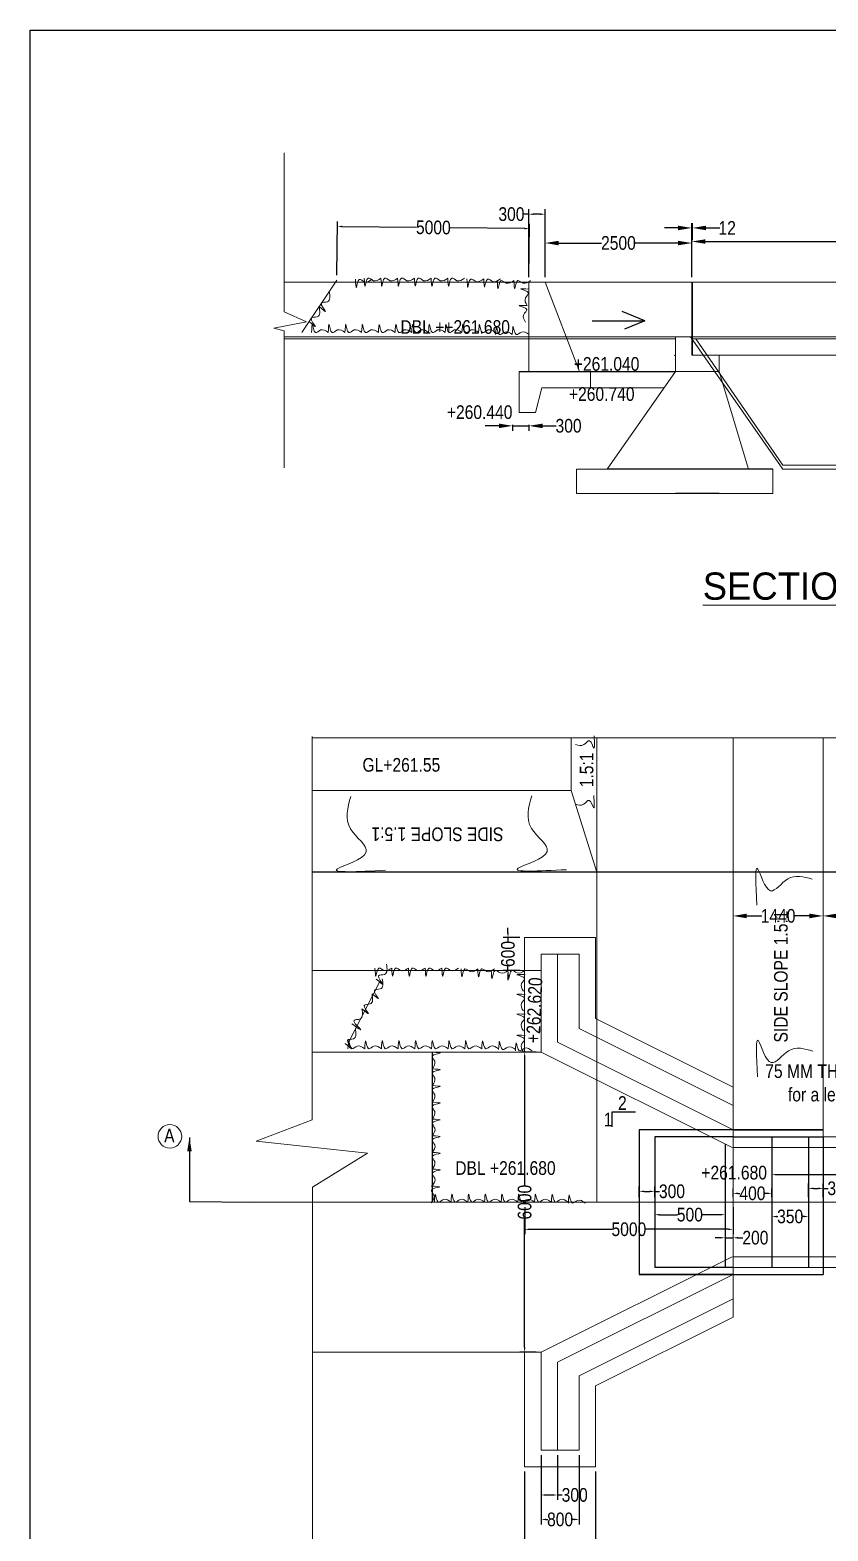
# Model space of a CAD drawing. Header units: millimetres. Extents: x -605187 to -537928, y -324262 to -282911.
# Drawn here: x -604919 to -590295, y -310432 to -282911 of the extents above; entities that cross this region are included whole.
import ezdxf

# ---------------------------------------------------------------- set-up
doc = ezdxf.new("R2010")
doc.units = ezdxf.units.MM
doc.header["$LTSCALE"] = 1000
doc.layers.add('canal', color=3, linetype='Continuous')
doc.layers.add('MAIN', color=2, linetype='Continuous')
doc.styles.add('ARIAL NARROW', font='ARIALN.TTF')
doc.dimstyles.new('ISO-25', dxfattribs={"dimtxt": 2.5, "dimasz": 2.5, "dimexe": 1.25, "dimexo": 0.625, "dimtad": 1, "dimdec": 0, "dimtxsty": 'Standard', "dimblk": 'OBLIQUE', "dimcen": 2.5, "dimdle": 1.25, "dimclrd": 6, "dimadec": 0, "dimazin": 0, "dimtfac": 1, "dimtdec": 0, "dimtmove": 0, "dimatfit": 3, "dimfxl": 1, "dimarcsym": 0})

# ---------------------------------------------------------------- blocks, each defined once
blk = doc.blocks.new('*D166')
at = {"layer": 'Defpoints', "color": 0, "transparency": 16777216}
for p in [(-592791, -286817), (-595479, -287535), (-592791, -287535)]:
    blk.add_point(p, dxfattribs=at)
at = {"layer": 'MAIN', "color": 0, "lineweight": -2, "transparency": 16777216}
for p, q in [((-595479, -287445), (-595479, -286727)), ((-592791, -287445), (-592791, -286727))]:
    blk.add_line(p, q, dxfattribs=at)
at = {"layer": 'MAIN', "color": 7, "lineweight": -2, "transparency": 16777216}
for p, q in [((-595229, -286817), (-594443, -286817)), ((-593041, -286817), (-593827, -286817))]:
    blk.add_line(p, q, dxfattribs=at)
at = {"layer": 'MAIN', "color": 7, "transparency": 16777216}
for points in [[(-595229, -286776), (-595229, -286859), (-595479, -286817)], [(-593041, -286776), (-593041, -286859), (-592791, -286817)]]:
    blk.add_solid(points, dxfattribs=at)
at = {"layer": 'MAIN', "color": 0, "lineweight": 9, "transparency": 16777216, "insert": (-594135, -286817), "char_height": 250, "attachment_point": 5, "style": 'ARIAL NARROW'}
blk.add_mtext('2500', dxfattribs=at)
blk = doc.blocks.new('*D167')
at = {"layer": 'Defpoints', "color": 0, "transparency": 16777216}
for p in [(-592779, -286540), (-592791, -286856), (-592779, -286856)]:
    blk.add_point(p, dxfattribs=at)
at = {"layer": 'MAIN', "color": 0, "lineweight": -2, "transparency": 16777216}
for p, q in [((-592791, -286766), (-592791, -286450)), ((-592779, -286766), (-592779, -286450))]:
    blk.add_line(p, q, dxfattribs=at)
at = {"layer": 'MAIN', "color": 7, "lineweight": -2, "transparency": 16777216}
for p, q in [((-593041, -286540), (-593291, -286540)), ((-592791, -286540), (-592779, -286540)), ((-592529, -286540), (-592279, -286540))]:
    blk.add_line(p, q, dxfattribs=at)
at = {"layer": 'MAIN', "color": 7, "transparency": 16777216}
for points in [[(-593041, -286499), (-593041, -286582), (-592791, -286540)], [(-592529, -286499), (-592529, -286582), (-592779, -286540)]]:
    blk.add_solid(points, dxfattribs=at)
at = {"layer": 'MAIN', "color": 0, "lineweight": 9, "transparency": 16777216, "insert": (-592142, -286540), "char_height": 250, "attachment_point": 5, "style": 'ARIAL NARROW'}
blk.add_mtext('12', dxfattribs=at)
blk = doc.blocks.new('*D170')
at = {"layer": 'Defpoints', "color": 0, "transparency": 16777216}
for p in [(-596075, -290059), (-595775, -290059), (-595775, -290169)]:
    blk.add_point(p, dxfattribs=at)
at = {"layer": 'MAIN', "color": 7, "lineweight": -2, "transparency": 16777216}
for p, q in [((-596325, -290169), (-596575, -290169)), ((-596075, -290169), (-595775, -290169)), ((-595525, -290169), (-595275, -290169))]:
    blk.add_line(p, q, dxfattribs=at)
at = {"layer": 'MAIN', "color": 0, "lineweight": -2, "transparency": 16777216}
for p, q in [((-596075, -290149), (-596075, -290259)), ((-595775, -290149), (-595775, -290259))]:
    blk.add_line(p, q, dxfattribs=at)
at = {"layer": 'MAIN', "color": 7, "transparency": 16777216}
for points in [[(-596325, -290128), (-596325, -290211), (-596075, -290169)], [(-595525, -290128), (-595525, -290211), (-595775, -290169)]]:
    blk.add_solid(points, dxfattribs=at)
at = {"layer": 'MAIN', "color": 0, "lineweight": 9, "transparency": 16777216, "insert": (-595049, -290169), "char_height": 250, "attachment_point": 5, "style": 'ARIAL NARROW'}
blk.add_mtext('300', dxfattribs=at)
blk = doc.blocks.new('*D178')
at = {"layer": 'canal', "color": 0, "lineweight": -2, "transparency": 16777216}
for p, q in [((-595779, -287445), (-595779, -286198)), ((-595479, -287445), (-595479, -286198))]:
    blk.add_line(p, q, dxfattribs=at)
at = {"layer": 'canal', "color": 7, "lineweight": -2, "transparency": 16777216}
for p, q in [((-595779, -286288), (-595869, -286288)), ((-595569, -286288), (-595689, -286288))]:
    blk.add_line(p, q, dxfattribs=at)
at = {"layer": 'canal', "color": 7, "transparency": 16777216}
for points in [[(-595689, -286273), (-595689, -286303), (-595779, -286288)], [(-595569, -286273), (-595569, -286303), (-595479, -286288)]]:
    blk.add_solid(points, dxfattribs=at)
at = {"layer": 'Defpoints', "color": 0, "transparency": 16777216}
for p in [(-595779, -286288), (-595779, -287535), (-595479, -287535)]:
    blk.add_point(p, dxfattribs=at)
at = {"layer": 'canal', "color": 0, "transparency": 16777216, "insert": (-596096, -286288), "char_height": 250, "attachment_point": 5, "style": 'ARIAL NARROW'}
blk.add_mtext('300', dxfattribs=at)
blk = doc.blocks.new('*D192')
at = {"layer": 'canal', "color": 0, "lineweight": -2, "transparency": 16777216}
for p, q in [((-599295, -287407), (-599285, -286423)), ((-595778, -287445), (-595767, -286462))]:
    blk.add_line(p, q, dxfattribs=at)
at = {"layer": 'canal', "color": 7, "lineweight": -2, "transparency": 16777216}
for p, q in [((-599196, -286514), (-597833, -286529)), ((-595858, -286551), (-597221, -286536))]:
    blk.add_line(p, q, dxfattribs=at)
at = {"layer": 'canal', "color": 7, "transparency": 16777216}
for points in [[(-599195, -286499), (-599196, -286529), (-599286, -286513)], [(-595858, -286536), (-595858, -286566), (-595768, -286552)]]:
    blk.add_solid(points, dxfattribs=at)
at = {"layer": 'Defpoints', "color": 0, "transparency": 16777216}
for p in [(-599286, -286513), (-599296, -287497), (-595779, -287535)]:
    blk.add_point(p, dxfattribs=at)
at = {"layer": 'canal', "color": 0, "transparency": 16777216, "insert": (-597527, -286532), "char_height": 250, "attachment_point": 5, "rotation": 359.3739, "style": 'ARIAL NARROW'}
blk.add_mtext('5000', dxfattribs=at)
blk = doc.blocks.new('*D198')
at = {"layer": 'Defpoints', "color": 0, "transparency": 16777216}
for p in [(-592034, -299155), (-590384, -299155), (-590384, -299155)]:
    blk.add_point(p, dxfattribs=at)
at = {"layer": 'MAIN', "color": 0, "lineweight": -2, "transparency": 16777216}
blk.add_line((-592034, -299245), (-592034, -299245), dxfattribs=at)
at = {"layer": 'MAIN', "color": 7, "lineweight": -2, "transparency": 16777216}
for p, q in [((-591784, -299155), (-591506, -299155)), ((-590634, -299155), (-590912, -299155))]:
    blk.add_line(p, q, dxfattribs=at)
at = {"layer": 'MAIN', "color": 7, "transparency": 16777216}
for points in [[(-591784, -299113), (-591784, -299197), (-592034, -299155)], [(-590634, -299113), (-590634, -299197), (-590384, -299155)]]:
    blk.add_solid(points, dxfattribs=at)
at = {"layer": 'MAIN', "color": 0, "lineweight": 9, "transparency": 16777216, "insert": (-591209, -299155), "char_height": 250, "attachment_point": 5, "style": 'ARIAL NARROW'}
blk.add_mtext('1440', dxfattribs=at)
blk = doc.blocks.new('*D199')
at = {"layer": 'Defpoints', "color": 0, "transparency": 16777216}
for p in [(-590384, -299155), (-586984, -299155), (-586984, -299155)]:
    blk.add_point(p, dxfattribs=at)
at = {"layer": 'MAIN', "color": 0, "lineweight": -2, "transparency": 16777216}
blk.add_line((-590384, -299245), (-590384, -299245), dxfattribs=at)
at = {"layer": 'MAIN', "color": 7, "lineweight": -2, "transparency": 16777216}
for p, q in [((-590134, -299155), (-588981, -299155)), ((-587234, -299155), (-588387, -299155))]:
    blk.add_line(p, q, dxfattribs=at)
at = {"layer": 'MAIN', "color": 7, "transparency": 16777216}
for points in [[(-590134, -299113), (-590134, -299197), (-590384, -299155)], [(-587234, -299113), (-587234, -299197), (-586984, -299155)]]:
    blk.add_solid(points, dxfattribs=at)
at = {"layer": 'MAIN', "color": 0, "lineweight": 9, "transparency": 16777216, "insert": (-588684, -299155), "char_height": 250, "attachment_point": 5, "style": 'ARIAL NARROW'}
blk.add_mtext('1930', dxfattribs=at)
blk = doc.blocks.new('*D203')
at = {"layer": 'canal', "color": 0, "lineweight": -2, "transparency": 16777216}
for p, q in [((-595644, -301653), (-595944, -301653)), ((-595644, -307153), (-595944, -307153))]:
    blk.add_line(p, q, dxfattribs=at)
at = {"layer": 'canal', "color": 7, "lineweight": -2, "transparency": 16777216}
for p, q in [((-595854, -301743), (-595854, -304096)), ((-595854, -307063), (-595854, -304710))]:
    blk.add_line(p, q, dxfattribs=at)
at = {"layer": 'canal', "color": 7, "transparency": 16777216}
for points in [[(-595869, -301743), (-595839, -301743), (-595854, -301653)], [(-595869, -307063), (-595839, -307063), (-595854, -307153)]]:
    blk.add_solid(points, dxfattribs=at)
at = {"layer": 'Defpoints', "color": 0, "transparency": 16777216}
for p in [(-595554, -301653), (-595854, -307153), (-595554, -307153)]:
    blk.add_point(p, dxfattribs=at)
at = {"layer": 'canal', "color": 0, "transparency": 16777216, "insert": (-595854, -304403), "char_height": 250, "attachment_point": 5, "rotation": 90, "style": 'ARIAL NARROW'}
blk.add_mtext('6000', dxfattribs=at)
blk = doc.blocks.new('*D206')
at = {"layer": 'canal', "color": 0, "lineweight": -2, "transparency": 16777216}
for p, q in [((-593756, -304313), (-593756, -304115)), ((-593471, -304313), (-593471, -304115))]:
    blk.add_line(p, q, dxfattribs=at)
at = {"layer": 'canal', "color": 7, "lineweight": -2, "transparency": 16777216}
for p, q in [((-593666, -304205), (-593561, -304205)), ((-593471, -304205), (-593381, -304205))]:
    blk.add_line(p, q, dxfattribs=at)
at = {"layer": 'canal', "color": 7, "transparency": 16777216}
for points in [[(-593666, -304190), (-593666, -304220), (-593756, -304205)], [(-593561, -304190), (-593561, -304220), (-593471, -304205)]]:
    blk.add_solid(points, dxfattribs=at)
at = {"layer": 'Defpoints', "color": 0, "transparency": 16777216}
for p in [(-593471, -304205), (-593756, -304403), (-593471, -304403)]:
    blk.add_point(p, dxfattribs=at)
at = {"layer": 'canal', "color": 0, "transparency": 16777216, "insert": (-593154, -304205), "char_height": 250, "attachment_point": 5, "style": 'ARIAL NARROW'}
blk.add_mtext('300', dxfattribs=at)
blk = doc.blocks.new('*D207')
at = {"layer": 'canal', "color": 7, "lineweight": -2, "transparency": 16777216}
for p, q in [((-592270, -305056), (-592360, -305056)), ((-592180, -305056), (-592034, -305056)), ((-591944, -305056), (-591854, -305056))]:
    blk.add_line(p, q, dxfattribs=at)
at = {"layer": 'canal', "color": 7, "transparency": 16777216}
for points in [[(-592270, -305041), (-592270, -305071), (-592180, -305056)], [(-591944, -305041), (-591944, -305071), (-592034, -305056)]]:
    blk.add_solid(points, dxfattribs=at)
at = {"layer": 'Defpoints', "color": 0, "transparency": 16777216}
for p in [(-592180, -305056), (-592034, -305056), (-592034, -305056)]:
    blk.add_point(p, dxfattribs=at)
at = {"layer": 'canal', "color": 0, "transparency": 16777216, "insert": (-591625, -305056), "char_height": 250, "attachment_point": 5, "style": 'ARIAL NARROW'}
blk.add_mtext('200', dxfattribs=at)
blk = doc.blocks.new('*D208')
at = {"layer": 'canal', "color": 0, "lineweight": -2, "transparency": 16777216}
for p, q in [((-592034, -304313), (-592034, -304152)), ((-591324, -304313), (-591324, -304152))]:
    blk.add_line(p, q, dxfattribs=at)
at = {"layer": 'canal', "color": 7, "lineweight": -2, "transparency": 16777216}
for p, q in [((-591944, -304242), (-591910, -304242)), ((-591414, -304242), (-591448, -304242))]:
    blk.add_line(p, q, dxfattribs=at)
at = {"layer": 'canal', "color": 7, "transparency": 16777216}
for points in [[(-591944, -304227), (-591944, -304257), (-592034, -304242)], [(-591414, -304227), (-591414, -304257), (-591324, -304242)]]:
    blk.add_solid(points, dxfattribs=at)
at = {"layer": 'Defpoints', "color": 0, "transparency": 16777216}
for p in [(-591324, -304242), (-592034, -304403), (-591324, -304403)]:
    blk.add_point(p, dxfattribs=at)
at = {"layer": 'canal', "color": 0, "transparency": 16777216, "insert": (-591679, -304242), "char_height": 250, "attachment_point": 5, "style": 'ARIAL NARROW'}
blk.add_mtext('400', dxfattribs=at)
blk = doc.blocks.new('*D209')
at = {"layer": 'canal', "color": 0, "lineweight": -2, "transparency": 16777216}
for p, q in [((-591324, -303755), (-591324, -303988)), ((-585594, -303755), (-585594, -303988))]:
    blk.add_line(p, q, dxfattribs=at)
at = {"layer": 'canal', "color": 7, "lineweight": -2, "transparency": 16777216}
for p, q in [((-591234, -303898), (-588769, -303898)), ((-585684, -303898), (-588148, -303898))]:
    blk.add_line(p, q, dxfattribs=at)
at = {"layer": 'canal', "color": 7, "transparency": 16777216}
for points in [[(-591234, -303883), (-591234, -303913), (-591324, -303898)], [(-585684, -303883), (-585684, -303913), (-585594, -303898)]]:
    blk.add_solid(points, dxfattribs=at)
at = {"layer": 'Defpoints', "color": 0, "transparency": 16777216}
for p in [(-591324, -303665), (-585594, -303665), (-585594, -303898)]:
    blk.add_point(p, dxfattribs=at)
at = {"layer": 'canal', "color": 0, "transparency": 16777216, "insert": (-588459, -303898), "char_height": 250, "attachment_point": 5, "style": 'ARIAL NARROW'}
blk.add_mtext('4000', dxfattribs=at)
blk = doc.blocks.new('*D213')
at = {"layer": 'canal', "color": 0, "lineweight": -2, "transparency": 16777216}
for p, q in [((-595554, -309043), (-595554, -309862)), ((-595254, -309043), (-595254, -309862))]:
    blk.add_line(p, q, dxfattribs=at)
at = {"layer": 'canal', "color": 7, "lineweight": -2, "transparency": 16777216}
for p, q in [((-595464, -309772), (-595344, -309772)), ((-595254, -309772), (-595164, -309772))]:
    blk.add_line(p, q, dxfattribs=at)
at = {"layer": 'canal', "color": 7, "transparency": 16777216}
for points in [[(-595464, -309757), (-595464, -309787), (-595554, -309772)], [(-595344, -309757), (-595344, -309787), (-595254, -309772)]]:
    blk.add_solid(points, dxfattribs=at)
at = {"layer": 'Defpoints', "color": 0, "transparency": 16777216}
for p in [(-595554, -308953), (-595254, -308953), (-595254, -309772)]:
    blk.add_point(p, dxfattribs=at)
at = {"layer": 'canal', "color": 0, "transparency": 16777216, "insert": (-594937, -309772), "char_height": 250, "attachment_point": 5, "style": 'ARIAL NARROW'}
blk.add_mtext('300', dxfattribs=at)
blk = doc.blocks.new('*D214')
at = {"layer": 'canal', "color": 0, "lineweight": -2, "transparency": 16777216}
for p, q in [((-595854, -309343), (-595854, -311083)), ((-594554, -309343), (-594554, -311083))]:
    blk.add_line(p, q, dxfattribs=at)
at = {"layer": 'canal', "color": 7, "lineweight": -2, "transparency": 16777216}
for p, q in [((-595764, -310993), (-595501, -310993)), ((-594644, -310993), (-594907, -310993))]:
    blk.add_line(p, q, dxfattribs=at)
at = {"layer": 'canal', "color": 7, "transparency": 16777216}
for points in [[(-595764, -310978), (-595764, -311008), (-595854, -310993)], [(-594644, -310978), (-594644, -311008), (-594554, -310993)]]:
    blk.add_solid(points, dxfattribs=at)
at = {"layer": 'Defpoints', "color": 0, "transparency": 16777216}
for p in [(-595854, -309253), (-594554, -309253), (-594554, -310993)]:
    blk.add_point(p, dxfattribs=at)
at = {"layer": 'canal', "color": 0, "transparency": 16777216, "insert": (-595204, -310993), "char_height": 250, "attachment_point": 5, "style": 'ARIAL NARROW'}
blk.add_mtext('1400', dxfattribs=at)
blk = doc.blocks.new('*D215')
at = {"layer": 'canal', "color": 7, "lineweight": -2, "transparency": 16777216}
for p, q in [((-596160, -299463), (-596160, -299373)), ((-596160, -299553), (-596160, -299626)), ((-596160, -300153), (-596160, -300080)), ((-596160, -300243), (-596160, -300333))]:
    blk.add_line(p, q, dxfattribs=at)
at = {"layer": 'canal', "color": 0, "lineweight": -2, "transparency": 16777216}
for p, q in [((-595944, -299553), (-596250, -299553)), ((-595944, -300153), (-596250, -300153))]:
    blk.add_line(p, q, dxfattribs=at)
at = {"layer": 'canal', "color": 7, "transparency": 16777216}
for points in [[(-596175, -299463), (-596145, -299463), (-596160, -299553)], [(-596175, -300243), (-596145, -300243), (-596160, -300153)]]:
    blk.add_solid(points, dxfattribs=at)
at = {"layer": 'Defpoints', "color": 0, "transparency": 16777216}
for p in [(-595854, -299553), (-596160, -300153), (-595854, -300153)]:
    blk.add_point(p, dxfattribs=at)
at = {"layer": 'canal', "color": 0, "transparency": 16777216, "insert": (-596160, -299853), "char_height": 250, "attachment_point": 5, "rotation": 90, "style": 'ARIAL NARROW'}
blk.add_mtext('600', dxfattribs=at)
blk = doc.blocks.new('*D216')
at = {"layer": 'canal', "color": 0, "lineweight": -2, "transparency": 16777216}
for p, q in [((-595554, -309043), (-595554, -310311)), ((-594854, -309043), (-594854, -310311))]:
    blk.add_line(p, q, dxfattribs=at)
at = {"layer": 'canal', "color": 7, "lineweight": -2, "transparency": 16777216}
for p, q in [((-595464, -310221), (-595431, -310221)), ((-594944, -310221), (-594977, -310221))]:
    blk.add_line(p, q, dxfattribs=at)
at = {"layer": 'canal', "color": 7, "transparency": 16777216}
for points in [[(-595464, -310206), (-595464, -310236), (-595554, -310221)], [(-594944, -310206), (-594944, -310236), (-594854, -310221)]]:
    blk.add_solid(points, dxfattribs=at)
at = {"layer": 'Defpoints', "color": 0, "transparency": 16777216}
for p in [(-595554, -308953), (-594854, -308953), (-594854, -310221)]:
    blk.add_point(p, dxfattribs=at)
at = {"layer": 'canal', "color": 0, "transparency": 16777216, "insert": (-595204, -310221), "char_height": 250, "attachment_point": 5, "style": 'ARIAL NARROW'}
blk.add_mtext('800', dxfattribs=at)
blk = doc.blocks.new('*D217')
at = {"layer": 'canal', "color": 0, "lineweight": -2, "transparency": 16777216}
for p, q in [((-593471, -304493), (-593471, -304723)), ((-592180, -304493), (-592180, -304723))]:
    blk.add_line(p, q, dxfattribs=at)
at = {"layer": 'canal', "color": 7, "lineweight": -2, "transparency": 16777216}
for p, q in [((-593381, -304633), (-593052, -304633)), ((-592270, -304633), (-592599, -304633))]:
    blk.add_line(p, q, dxfattribs=at)
at = {"layer": 'canal', "color": 7, "transparency": 16777216}
for points in [[(-593381, -304618), (-593381, -304648), (-593471, -304633)], [(-592270, -304618), (-592270, -304648), (-592180, -304633)]]:
    blk.add_solid(points, dxfattribs=at)
at = {"layer": 'Defpoints', "color": 0, "transparency": 16777216}
for p in [(-593471, -304403), (-592180, -304403), (-592180, -304633)]:
    blk.add_point(p, dxfattribs=at)
at = {"layer": 'canal', "color": 0, "transparency": 16777216, "insert": (-592826, -304633), "char_height": 250, "attachment_point": 5, "style": 'ARIAL NARROW'}
blk.add_mtext('500', dxfattribs=at)
blk = doc.blocks.new('*D218')
at = {"layer": 'canal', "color": 0, "lineweight": -2, "transparency": 16777216}
for p, q in [((-591324, -304493), (-591324, -304756)), ((-590651, -304493), (-590651, -304756))]:
    blk.add_line(p, q, dxfattribs=at)
at = {"layer": 'canal', "color": 7, "lineweight": -2, "transparency": 16777216}
for p, q in [((-591234, -304666), (-591214, -304666)), ((-590741, -304666), (-590761, -304666))]:
    blk.add_line(p, q, dxfattribs=at)
at = {"layer": 'canal', "color": 7, "transparency": 16777216}
for points in [[(-591234, -304651), (-591234, -304681), (-591324, -304666)], [(-590741, -304651), (-590741, -304681), (-590651, -304666)]]:
    blk.add_solid(points, dxfattribs=at)
at = {"layer": 'Defpoints', "color": 0, "transparency": 16777216}
for p in [(-591324, -304403), (-590651, -304403), (-590651, -304666)]:
    blk.add_point(p, dxfattribs=at)
at = {"layer": 'canal', "color": 0, "transparency": 16777216, "insert": (-590988, -304666), "char_height": 250, "attachment_point": 5, "style": 'ARIAL NARROW'}
blk.add_mtext('350', dxfattribs=at)
blk = doc.blocks.new('*D219')
at = {"layer": 'canal', "color": 0, "lineweight": -2, "transparency": 16777216}
for p, q in [((-590651, -304313), (-590651, -304060)), ((-590384, -304313), (-590384, -304060))]:
    blk.add_line(p, q, dxfattribs=at)
at = {"layer": 'canal', "color": 7, "lineweight": -2, "transparency": 16777216}
for p, q in [((-590561, -304150), (-590474, -304150)), ((-590384, -304150), (-590294, -304150))]:
    blk.add_line(p, q, dxfattribs=at)
at = {"layer": 'canal', "color": 7, "transparency": 16777216}
for points in [[(-590561, -304135), (-590561, -304165), (-590651, -304150)], [(-590474, -304135), (-590474, -304165), (-590384, -304150)]]:
    blk.add_solid(points, dxfattribs=at)
at = {"layer": 'Defpoints', "color": 0, "transparency": 16777216}
for p in [(-590384, -304150), (-590651, -304403), (-590384, -304403)]:
    blk.add_point(p, dxfattribs=at)
at = {"layer": 'canal', "color": 0, "transparency": 16777216, "insert": (-590067, -304150), "char_height": 250, "attachment_point": 5, "style": 'ARIAL NARROW'}
blk.add_mtext('300', dxfattribs=at)
blk = doc.blocks.new('*D221')
at = {"layer": 'Defpoints', "color": 0, "transparency": 16777216}
for p in [(-586051, -286789), (-592791, -287219), (-586051, -287219)]:
    blk.add_point(p, dxfattribs=at)
at = {"layer": 'MAIN', "color": 0, "lineweight": -2, "transparency": 16777216}
for p, q in [((-592791, -287129), (-592791, -286699)), ((-586051, -287129), (-586051, -286699))]:
    blk.add_line(p, q, dxfattribs=at)
at = {"layer": 'MAIN', "color": 7, "lineweight": -2, "transparency": 16777216}
for p, q in [((-592541, -286789), (-590042, -286789)), ((-586301, -286789), (-589421, -286789))]:
    blk.add_line(p, q, dxfattribs=at)
at = {"layer": 'MAIN', "color": 7, "transparency": 16777216}
for points in [[(-592541, -286748), (-592541, -286831), (-592791, -286789)], [(-586301, -286748), (-586301, -286831), (-586051, -286789)]]:
    blk.add_solid(points, dxfattribs=at)
at = {"layer": 'MAIN', "color": 0, "lineweight": 9, "transparency": 16777216, "insert": (-589732, -286789), "char_height": 250, "attachment_point": 5, "style": 'ARIAL NARROW'}
blk.add_mtext('4800', dxfattribs=at)
blk = doc.blocks.new('*D222')
at = {"layer": 'canal', "color": 0, "lineweight": -2, "transparency": 16777216}
for p, q in [((-595853, -304493), (-595853, -304991)), ((-592034, -304493), (-592034, -304991))]:
    blk.add_line(p, q, dxfattribs=at)
at = {"layer": 'canal', "color": 7, "lineweight": -2, "transparency": 16777216}
for p, q in [((-595763, -304901), (-594250, -304901)), ((-592124, -304901), (-593637, -304901))]:
    blk.add_line(p, q, dxfattribs=at)
at = {"layer": 'canal', "color": 7, "transparency": 16777216}
for points in [[(-595763, -304886), (-595763, -304916), (-595853, -304901)], [(-592124, -304886), (-592124, -304916), (-592034, -304901)]]:
    blk.add_solid(points, dxfattribs=at)
at = {"layer": 'Defpoints', "color": 0, "transparency": 16777216}
for p in [(-595853, -304403), (-592034, -304403), (-592034, -304901)]:
    blk.add_point(p, dxfattribs=at)
at = {"layer": 'canal', "color": 0, "transparency": 16777216, "insert": (-593944, -304901), "char_height": 250, "attachment_point": 5, "style": 'ARIAL NARROW'}
blk.add_mtext('5000', dxfattribs=at)

msp = doc.modelspace()

# ---------------------------------------------------------------- linework, layer by layer
at = {"color": 0, "linetype": 'ByBlock', "lineweight": 9}
for p, q in [((-599939.9, -288455.1), (-599296.3, -287496.6)), ((-599083.5, -301475.5), (-598512.6, -300370.7))]:
    msp.add_line(p, q, dxfattribs=at)
at = {"color": 0, "lineweight": 9}
for points in [[(-598649.2, -287481.6), (-598787.8, -287529.3), (-598883.8, -287483.9), (-598938.2, -287630.4), (-598955.5, -287481.6)], [(-598487.8, -287459.6), (-598626.4, -287507.3), (-598722.4, -287461.9), (-598776.8, -287608.4), (-598794.1, -287459.6)], [(-598181.5, -287459.6), (-598320.1, -287507.3), (-598416.1, -287461.9), (-598470.5, -287608.4), (-598487.8, -287459.6)], [(-597875.2, -287459.6), (-598013.8, -287507.3), (-598109.8, -287461.9), (-598164.2, -287608.4), (-598181.5, -287459.6)], [(-597568.9, -287459.6), (-597707.5, -287507.3), (-597803.5, -287461.9), (-597857.9, -287608.4), (-597875.2, -287459.6)], [(-597262.6, -287459.6), (-597401.2, -287507.3), (-597497.2, -287461.9), (-597551.5, -287608.4), (-597568.9, -287459.6)], [(-596956.3, -287459.6), (-597094.9, -287507.3), (-597190.9, -287461.9), (-597245.2, -287608.4), (-597262.6, -287459.6)], [(-596604.8, -287474.4), (-596743.4, -287522.1), (-596839.4, -287476.7), (-596893.8, -287623.2), (-596911.1, -287474.4)], [(-596298.5, -287474.4), (-596437.1, -287522.1), (-596533.1, -287476.7), (-596587.5, -287623.2), (-596604.8, -287474.4)], [(-596051.3, -287503.2), (-596189.9, -287550.8), (-596285.9, -287505.5), (-596340.2, -287651.9), (-596357.6, -287503.2)], [(-595745, -287503.2), (-595883.6, -287550.8), (-595979.6, -287505.5), (-596033.9, -287651.9), (-596051.3, -287503.2)], [(-599433.9, -287706.4), (-599468.7, -287894.3), (-599577.8, -287920.6), (-599500.9, -288072.6), (-599619.7, -287981.4)], [(-595806, -287964.6), (-595838.6, -287821.7), (-595783.3, -287731.1), (-595923.2, -287661.4), (-595773.4, -287660)], [(-599619.7, -287981.4), (-599654.4, -288169.3), (-599763.5, -288195.6), (-599686.6, -288347.6), (-599805.4, -288256.4)], [(-595838.5, -288269.2), (-595871.2, -288126.3), (-595815.9, -288035.6), (-595955.8, -287966), (-595806, -287964.6)], [(-599453.8, -288459.1), (-599592.4, -288411.5), (-599688.4, -288456.8), (-599742.8, -288310.3), (-599760.1, -288459.1)], [(-599147.5, -288459.1), (-599286.1, -288411.5), (-599382.1, -288456.8), (-599436.5, -288310.3), (-599453.8, -288459.1)], [(-598841.2, -288459.1), (-598979.8, -288411.5), (-599075.8, -288456.8), (-599130.2, -288310.3), (-599147.5, -288459.1)], [(-598534.9, -288459.1), (-598673.5, -288411.5), (-598769.5, -288456.8), (-598823.9, -288310.3), (-598841.2, -288459.1)], [(-598228.6, -288459.1), (-598367.2, -288411.5), (-598463.2, -288456.8), (-598517.5, -288310.3), (-598534.9, -288459.1)], [(-597922.3, -288459.1), (-598060.9, -288411.5), (-598156.9, -288456.8), (-598211.2, -288310.3), (-598228.6, -288459.1)], [(-597616, -288459.1), (-597754.6, -288411.5), (-597850.6, -288456.8), (-597904.9, -288310.3), (-597922.3, -288459.1)], [(-597309.6, -288459.1), (-597448.2, -288411.5), (-597544.2, -288456.8), (-597598.6, -288310.3), (-597616, -288459.1)], [(-597003.3, -288459.1), (-597141.9, -288411.5), (-597237.9, -288456.8), (-597292.3, -288310.3), (-597309.6, -288459.1)], [(-596697, -288459.1), (-596835.6, -288411.5), (-596931.6, -288456.8), (-596986, -288310.3), (-597003.3, -288459.1)], [(-596390.7, -288459.1), (-596529.3, -288411.5), (-596625.3, -288456.8), (-596679.7, -288310.3), (-596697, -288459.1)], [(-596079.8, -288496.6), (-596218.4, -288449), (-596314.4, -288494.3), (-596368.7, -288347.8), (-596386.1, -288496.6)], [(-595773.4, -288496.6), (-595912.1, -288449), (-596008, -288494.3), (-596062.4, -288347.8), (-596079.8, -288496.6)], [(-598290.4, -300109.6), (-598429, -300157.2), (-598525, -300111.9), (-598579.4, -300258.4), (-598596.7, -300109.6)], [(-598387, -300039.3), (-598421.8, -300227.2), (-598530.9, -300253.5), (-598454, -300405.5), (-598572.8, -300314.3)], [(-597984.1, -300109.6), (-598122.7, -300157.2), (-598218.7, -300111.9), (-598273.1, -300258.4), (-598290.4, -300109.6)], [(-597677.8, -300109.6), (-597816.4, -300157.2), (-597912.4, -300111.9), (-597966.7, -300258.4), (-597984.1, -300109.6)], [(-597371.5, -300109.6), (-597510.1, -300157.2), (-597606.1, -300111.9), (-597660.4, -300258.4), (-597677.8, -300109.6)], [(-597065.1, -300109.6), (-597203.8, -300157.2), (-597299.8, -300111.9), (-597354.1, -300258.4), (-597371.5, -300109.6)], [(-596713.7, -300124.4), (-596852.3, -300172), (-596948.3, -300126.7), (-597002.7, -300273.1), (-597020, -300124.4)], [(-596407.4, -300124.4), (-596546, -300172), (-596642, -300126.7), (-596696.3, -300273.1), (-596713.7, -300124.4)], [(-596160.2, -300153.1), (-596298.8, -300200.8), (-596394.8, -300155.4), (-596449.1, -300301.9), (-596466.5, -300153.1)], [(-595853.8, -300153.1), (-595992.5, -300200.8), (-596088.4, -300155.4), (-596142.8, -300301.9), (-596160.2, -300153.1)], [(-595876.9, -300535.5), (-595909.6, -300392.6), (-595854.3, -300302), (-595994.2, -300232.4), (-595844.4, -300230.9)], [(-598464.5, -300305.6), (-598499.2, -300493.4), (-598608.3, -300519.7), (-598531.4, -300671.8), (-598650.2, -300580.6)], [(-598650.2, -300580.6), (-598684.9, -300768.4), (-598794, -300794.7), (-598717.1, -300946.8), (-598835.9, -300855.6)], [(-595876.9, -300897.9), (-595909.6, -300755), (-595854.3, -300664.3), (-595994.2, -300594.7), (-595844.4, -300593.3)], [(-598835.9, -300855.6), (-598870.7, -301043.4), (-598979.8, -301069.7), (-598859.4, -301239.1), (-599021.7, -301130.5)], [(-595876.9, -301261), (-595909.6, -301118.1), (-595854.3, -301027.5), (-595994.2, -300957.9), (-595844.4, -300956.4)], [(-598955.6, -301220.4), (-598990.3, -301408.3), (-599099.4, -301434.6), (-599022.5, -301586.6), (-599141.3, -301495.4)], [(-595876.9, -301649.5), (-595909.6, -301506.6), (-595854.3, -301416), (-595994.2, -301346.4), (-595844.4, -301345)], [(-598785.5, -301591), (-598924.1, -301543.3), (-599020.1, -301588.7), (-599074.4, -301442.2), (-599091.8, -301591)], [(-598479.2, -301591), (-598617.8, -301543.3), (-598713.8, -301588.7), (-598768.1, -301442.2), (-598785.5, -301591)], [(-598172.9, -301591), (-598311.5, -301543.3), (-598407.5, -301588.7), (-598461.8, -301442.2), (-598479.2, -301591)], [(-597866.5, -301591), (-598005.2, -301543.3), (-598101.1, -301588.7), (-598155.5, -301442.2), (-598172.9, -301591)], [(-597560.2, -301591), (-597698.8, -301543.3), (-597794.8, -301588.7), (-597849.2, -301442.2), (-597866.5, -301591)], [(-597253.9, -301591), (-597392.5, -301543.3), (-597488.5, -301588.7), (-597542.9, -301442.2), (-597560.2, -301591)], [(-596947.6, -301591), (-597086.2, -301543.3), (-597182.2, -301588.7), (-597236.6, -301442.2), (-597253.9, -301591)], [(-596641.3, -301591), (-596779.9, -301543.3), (-596875.9, -301588.7), (-596930.3, -301442.2), (-596947.6, -301591)], [(-596335, -301591), (-596473.6, -301543.3), (-596569.6, -301588.7), (-596623.9, -301442.2), (-596641.3, -301591)], [(-596023.8, -301606.4), (-596162.5, -301558.8), (-596258.4, -301604.1), (-596312.8, -301457.6), (-596330.2, -301606.4)], [(-595717.7, -301628.5), (-595856.3, -301580.8), (-595952.3, -301626.2), (-596006.7, -301479.7), (-596024, -301628.5)], [(-597549.8, -301959.4), (-597502.1, -301820.8), (-597547.5, -301724.8), (-597401, -301670.4), (-597549.8, -301653.1)], [(-597549.7, -302265.7), (-597502.1, -302127.1), (-597547.5, -302031.1), (-597401, -301976.7), (-597549.8, -301959.4)], [(-597549.7, -302572), (-597502.1, -302433.4), (-597547.4, -302337.4), (-597401, -302283.1), (-597549.7, -302265.7)], [(-597549.7, -302878.3), (-597502, -302739.7), (-597547.4, -302643.7), (-597400.9, -302589.4), (-597549.7, -302572)], [(-597549.7, -303184.7), (-597502, -303046), (-597547.4, -302950.1), (-597400.9, -302895.7), (-597549.7, -302878.3)], [(-597549.6, -303491), (-597502, -303352.4), (-597547.4, -303256.4), (-597400.9, -303202), (-597549.7, -303184.7)], [(-597549.6, -303797.3), (-597502, -303658.7), (-597547.3, -303562.7), (-597400.8, -303508.3), (-597549.6, -303491)], [(-597549.6, -304103.6), (-597501.9, -303965), (-597547.3, -303869), (-597400.8, -303814.6), (-597549.6, -303797.3)], [(-597565, -304414.7), (-597517.4, -304276.1), (-597562.8, -304180.1), (-597416.3, -304125.8), (-597565, -304108.4)], [(-597202, -304403.1), (-597340.6, -304355.4), (-597436.6, -304400.8), (-597491, -304254.3), (-597508.3, -304403.1)], [(-596895.7, -304403.1), (-597034.3, -304355.4), (-597130.3, -304400.8), (-597184.7, -304254.3), (-597202, -304403.1)], [(-596589.4, -304403.1), (-596728, -304355.4), (-596824, -304400.8), (-596878.4, -304254.3), (-596895.7, -304403.1)], [(-596283.1, -304403.1), (-596421.7, -304355.4), (-596517.7, -304400.8), (-596572.1, -304254.3), (-596589.4, -304403.1)], [(-595976.8, -304403.1), (-596115.4, -304355.4), (-596211.4, -304400.8), (-596265.7, -304254.3), (-596283.1, -304403.1)], [(-595670.5, -304403.1), (-595809.1, -304355.4), (-595905.1, -304400.8), (-595959.4, -304254.3), (-595976.8, -304403.1)], [(-595364.2, -304403.1), (-595502.8, -304355.4), (-595598.8, -304400.8), (-595653.1, -304254.3), (-595670.5, -304403.1)], [(-595057.8, -304403.1), (-595196.5, -304355.4), (-595292.4, -304400.8), (-595346.8, -304254.3), (-595364.2, -304403.1)], [(-594746.7, -304418.6), (-594885.3, -304370.9), (-594981.3, -304416.3), (-595035.7, -304269.8), (-595053, -304418.6)]]:
    msp.add_spline(points, degree=3, dxfattribs=at)
at = {"layer": 'canal', "color": 0}
for p, q in [((-593650.8, -288242.4), (-594065.9, -288073.7)), ((-594617.8, -288242.6), (-593650.8, -288242.4)), ((-593650.8, -288242.4), (-594026.9, -288398.1)), ((-591304.8, -290965.1), (-594343.9, -290965.1)), ((-597549.8, -301653.1), (-597549.8, -304403.1)), ((-593823.6, -302751.6), (-594256.4, -302751.6)), ((-594256.4, -302751.6), (-594256.4, -303023)), ((-590383.8, -303077.7), (-593756.4, -303077.7)), ((-593756.4, -303077.7), (-593756.4, -305728.5)), ((-592033.8, -303203.1), (-593470.9, -303203.1)), ((-593470.9, -303203.1), (-593470.9, -305603.1)), ((-592033.8, -303077.7), (-590383.8, -303077.7)), ((-592033.8, -303203.1), (-590383.8, -303203.1)), ((-591324.2, -303203.1), (-591324.2, -305603.1)), ((-590650.9, -303203.1), (-590650.9, -305603.1)), ((-590383.8, -303203.1), (-590383.8, -305728.5)), ((-592180.2, -303339.9), (-592180.2, -305603.1)), ((-592033.8, -305728.5), (-593756.4, -305728.5)), ((-593756.4, -305728.5), (-590383.8, -305728.5)), ((-592033.8, -305603.1), (-593470.9, -305603.1))]:
    msp.add_line(p, q, dxfattribs=at)
msp.add_lwpolyline([(-604918.8, -282911.3), (-543311.3, -282911.3), (-543311.3, -324262), (-604918.8, -324262)], close=True, dxfattribs=at)
at = {"layer": 'MAIN', "color": 0, "lineweight": 9}
for p, q in [((-592790.8, -287535), (-600263.3, -287535)), ((-595779.1, -289175), (-595779.1, -287535)), ((-594848.3, -289175), (-595479.1, -287535)), ((-592790.8, -287535), (-592790.8, -288875)), ((-592778.8, -287535), (-586062.8, -287535)), ((-592778.8, -287535), (-592778.8, -288875)), ((-593090.8, -288535.1), (-600262.5, -288535.1)), ((-593090.8, -288575), (-600262.5, -288575)), ((-593503.6, -288575), (-596079.1, -288575)), ((-592790.8, -288535), (-593090.8, -288535.1)), ((-593090.8, -288535.1), (-593090.8, -289175)), ((-591120.8, -290965.1), (-592814.6, -288535)), ((-592778.8, -288535), (-586062.8, -288535)), ((-592778.8, -288575), (-586062.8, -288575)), ((-591120.8, -290890.1), (-592714.8, -288575)), ((-593090.8, -288889.1), (-593104.9, -288875)), ((-592790.8, -288875), (-586050.8, -288875)), ((-592290.8, -288875), (-592290.8, -289175)), ((-595953.6, -289925), (-595953.6, -289175)), ((-594649.3, -289475), (-594649.3, -289175)), ((-593090.8, -289175), (-594343.9, -290965.1)), ((-592290.8, -289175), (-593090.8, -289175)), ((-592290.8, -289175), (-591753.8, -290965.1)), ((-595653.6, -289925), (-595541.1, -289475)), ((-593300.8, -289475), (-595541.1, -289475)), ((-595653.6, -289925), (-595953.6, -289925)), ((-591120.8, -290890.1), (-587720.8, -290890.1)), ((-591304.8, -290962), (-594904.8, -290962)), ((-594904.8, -290962), (-594904.8, -291412)), ((-591304.8, -290962), (-591304.8, -291412)), ((-591120.8, -290965.1), (-587720.8, -290965.1)), ((-591304.8, -291412), (-594904.8, -291412)), ((-592290.8, -291404.8), (-593090.8, -291404.8)), ((-594998.8, -295890), (-594998.8, -296853.1)), ((-594998.8, -295890), (-594998.8, -296853.1)), ((-594533.8, -295891), (-594533.8, -304403.1)), ((-592033.8, -295891), (-592033.8, -304403.1)), ((-590383.8, -295891), (-590383.8, -304403.1)), ((-594998.8, -296853.1), (-599751, -296853.1)), ((-594533.8, -298353.1), (-594998.8, -296853.1)), ((-594533.8, -298353.1), (-599751, -298353.1)), ((-597935.4, -298353.1), (-595553.8, -298353.1)), ((-595853.8, -299553.1), (-594553.8, -299553.1)), ((-595853.8, -301653.1), (-595853.8, -299553.1)), ((-594553.8, -301035.1), (-594553.8, -299553.1)), ((-595553.8, -299853.1), (-594853.8, -299853.1)), ((-595553.8, -301653.1), (-595553.8, -299853.1)), ((-595253.8, -301467.7), (-595253.8, -299853.1)), ((-594853.8, -301220.5), (-594853.8, -299853.1)), ((-599751, -300153.1), (-595553.8, -300153.1)), ((-592033.8, -302295.1), (-594553.8, -301035.1)), ((-592033.8, -302630.5), (-594853.8, -301220.5)), ((-592033.8, -303077.7), (-595253.8, -301467.7)), ((-599751, -301653.1), (-595553.8, -301653.1)), ((-592053.8, -303403.1), (-595553.8, -301653.1)), ((-592033.8, -302295.1), (-592033.8, -304403.1)), ((-592033.8, -303203.1), (-585333.8, -303203.1)), ((-592033.8, -303403.1), (-585333.8, -303403.1)), ((-600818.2, -304403.1), (-574295.4, -304403.1)), ((-592033.8, -306511.1), (-592033.8, -304403.1)), ((-592053.8, -305403.1), (-595553.8, -307153.1)), ((-592033.8, -305403.1), (-585333.8, -305403.1)), ((-592033.8, -305728.5), (-595253.8, -307338.5)), ((-592033.8, -305603.1), (-585333.8, -305603.1)), ((-592033.8, -306175.7), (-594853.8, -307585.7)), ((-592033.8, -306511.1), (-594553.8, -307771.1)), ((-599744.1, -307153.1), (-595553.8, -307153.1)), ((-595853.8, -307153.1), (-595853.8, -309253.1)), ((-595553.8, -307153.1), (-595553.8, -308953.1)), ((-595253.8, -307338.5), (-595253.8, -308953.1)), ((-594853.8, -307585.7), (-594853.8, -308953.1)), ((-594553.8, -307771.1), (-594553.8, -309253.1)), ((-595553.8, -308953.1), (-594853.8, -308953.1)), ((-595853.8, -309253.1), (-594553.8, -309253.1))]:
    msp.add_line(p, q, dxfattribs=at)
at = {"layer": 'MAIN', "color": 0}
for p, q in [((-595953.6, -289175), (-593090.8, -289175)), ((-577093.2, -298353.1), (-599751, -298353.1)), ((-601997.4, -304388.4), (-600818.2, -304403.1))]:
    msp.add_line(p, q, dxfattribs=at)
at = {"layer": 'MAIN', "color": 0, "lineweight": 9}
for points in [[(-600263.3, -285164.8), (-600263.3, -288079.6), (-599850.6, -288259.4), (-600451.8, -288375.5), (-600262.5, -288425.3), (-600262.5, -290941.2)], [(-599751, -295891), (-589135.5, -295891), (-588850.3, -296354.8), (-588579.4, -295639.8), (-588436.3, -295890), (-575562.5, -295890), (-575562.5, -303624.8), (-574444.7, -304000.9), (-576191.9, -304376), (-575556.6, -305083), (-575556.6, -311447.4)], [(-599751, -295865), (-599751, -302890.6), (-600772.4, -303284.2), (-598736, -303505.8), (-599744.1, -304130.3), (-599744.1, -312169.4)]]:
    msp.add_lwpolyline(points, dxfattribs=at)
msp.add_circle((-602355.9, -303197.1), 216.4, dxfattribs=at)
for points in [[(-594919.8, -296013.3), (-594770.7, -296014.1), (-594665.2, -295942.4), (-594588.5, -296074.6), (-594581.3, -295854.6)], [(-599040.4, -296964), (-599043.7, -297560.7), (-598757, -297982.4), (-599285.8, -298289.4), (-598405.8, -298318.2)], [(-595724.5, -296952.4), (-595727.9, -297549.1), (-595441.2, -297970.9), (-595970, -298277.8), (-595090, -298306.6)], [(-594924.6, -297107.4), (-594775.4, -297108.2), (-594670, -297036.5), (-594593.2, -297168.7), (-594586, -296948.7)], [(-590584.8, -298479.5), (-591032.3, -298477), (-591348.6, -298692), (-591578.8, -298295.4), (-591600.5, -298955.4)], [(-590571.6, -301631.6), (-591019.2, -301629.1), (-591335.5, -301844.1), (-591565.7, -301447.5), (-591587.3, -302107.5)]]:
    msp.add_spline(points, degree=3, dxfattribs=at)

# ---------------------------------------------------------------- texts
at = {"lineweight": 9, "style": 'ARIAL NARROW'}
for s, p in [('75 MM THICK LINING FOR BED IN CC M 15 ', (-591444.4, -302125.9)), ('for a length of 5 M on either side.', (-591028.5, -302554.8))]:
    msp.add_text(s, height=250, dxfattribs=at).set_placement(p)
at = {"layer": 'MAIN', "color": 0, "lineweight": 9, "style": 'ARIAL NARROW'}
for s, p in [('DBL ++261.680', (-598129.8, -288481.3)), ('+261.040', (-594953.1, -289158.6)), ('+260.740', (-595042.4, -289710.5)), ('+260.440', (-597279.8, -290042.9)), ('GL+261.55', (-598826.2, -296509.7)), ('2', (-594143.1, -302710.8)), ('1', (-594405.6, -303013.1)), ('A', (-602460.9, -303307.6)), ('DBL +261.680', (-597125.9, -303902.2)), ('+261.680', (-592615.8, -303986.4))]:
    msp.add_text(s, height=250, dxfattribs=at).set_placement(p)
for s, rotation, p in [('1.5:1', 90, (-594594.9, -296795.5)), ('SIDE SLOPE 1.5:1', 180, (-596242.2, -297533)), ('SIDE SLOPE 1.5:1', 90, (-591033.8, -301475.6)), ('+262.620', 87.61199, (-595578.1, -301488.9))]:
    msp.add_text(s, height=250, rotation=rotation, dxfattribs=at).set_placement(p)
at = {"layer": 'MAIN', "color": 0, "lineweight": 9, "insert": (-589732.6, -292857.6), "char_height": 500, "width": 27599.1, "attachment_point": 2}
msp.add_mtext("{\\fCityBlueprint|b0|i0|c2|p2;\\LSECTION ON 'A-A'}", dxfattribs=at)

# ---------------------------------------------------------------- dimensions: what is measured, and where the dimension line sits
at = {"layer": 'canal', "color": 0}
dim = msp.add_linear_dim(base=(-595779.1, -286288.2), p1=(-595479.1, -287535), p2=(-595779.1, -287535), text='300', dimstyle='ISO-25', override={"dimtxt": 250, "dimasz": 90, "dimexe": 90, "dimexo": 90, "dimtad": 0, "dimtxsty": 'ARIAL NARROW', "dimdle": 90, "dimclrd": 7}, dxfattribs=at)
dim.commit()
dim.dimension.update_dxf_attribs({"geometry": '*D178', "text_midpoint": (-596095.8, -286288.2)})
for p1, p2, distance, text, picture, middle in [((-595779.1, -287535), (-599296.3, -287496.6), -983.4, '5000', '*D192', (-597527, -286532.4)), ((-595553.8, -301653.1), (-595553.8, -307153.1), -300, '6000', '*D203', (-595853.8, -304403.1)), ((-591324.2, -303664.6), (-585593.7, -303664.6), -233.5, '4000', '*D209', (-588459, -303898.1)), ((-593756.4, -304403.1), (-593470.9, -304403.1), 198.5, '300', '*D206', (-593154.2, -304204.6)), ((-592033.8, -304403.1), (-591324.2, -304403.1), 161.4, '400', '*D208', (-591679, -304241.7)), ((-590650.9, -304403.1), (-590383.8, -304403.1), 252.9, '300', '*D219', (-590067.1, -304150.2)), ((-595853.3, -304403.1), (-592033.8, -304403.1), -497.7, '5000', '*D222', (-593943.6, -304900.8)), ((-593470.9, -304403.1), (-592180.2, -304403.1), -229.5, '500', '*D217', (-592825.6, -304632.6)), ((-591324.2, -304403.1), (-590650.9, -304403.1), -262.8, '350', '*D218', (-590987.6, -304665.9)), ((-592180.2, -305056.2), (-592033.8, -305056.2), 0, '200', '*D207', (-591625.4, -305056.2)), ((-595553.8, -308953.1), (-595253.8, -308953.1), -818.5, '300', '*D213', (-594937.1, -309771.6)), ((-595553.8, -308953.1), (-594853.8, -308953.1), -1268.4, '800', '*D216', (-595203.8, -310221.5)), ((-595853.8, -309253.1), (-594553.8, -309253.1), -1739.7, '1400', '*D214', (-595203.8, -310992.8))]:
    dim = msp.add_aligned_dim(p1=p1, p2=p2, distance=distance, text=text, dimstyle='ISO-25', override={"dimtxt": 250, "dimasz": 90, "dimexe": 90, "dimexo": 90, "dimtad": 0, "dimtxsty": 'ARIAL NARROW', "dimdle": 90, "dimclrd": 7}, dxfattribs=at)
    dim.commit()
    dim.dimension.update_dxf_attribs({"geometry": picture, "text_midpoint": middle})
dim = msp.add_aligned_dim(p1=(-595853.8, -299553.1), p2=(-595853.8, -300153.1), distance=-306.3, dimstyle='ISO-25', override={"dimtxt": 250, "dimasz": 90, "dimexe": 90, "dimexo": 90, "dimtad": 0, "dimtxsty": 'ARIAL NARROW', "dimdle": 90, "dimclrd": 7}, dxfattribs=at)
dim.commit()
dim.dimension.update_dxf_attribs({"geometry": '*D215', "text_midpoint": (-596160.2, -299853.1)})
at = {"layer": 'MAIN', "color": 0, "lineweight": 9}
dim = msp.add_linear_dim(base=(-592778.8, -286540.4), p1=(-592790.8, -286855.7), p2=(-592778.8, -286855.7), angle=0, dimstyle='ISO-25', override={"dimtxt": 250, "dimasz": 250, "dimexe": 90, "dimexo": 90, "dimtad": 0, "dimtxsty": 'ARIAL NARROW', "dimdle": 90, "dimclrd": 7}, dxfattribs=at)
dim.commit()
dim.dimension.update_dxf_attribs({"geometry": '*D167', "text_midpoint": (-592141.9, -286540.4), "dimtype": 161})
for base, p1, p2, text, picture, middle in [((-592790.8, -286817.5), (-595479.1, -287535), (-592790.8, -287535), '2500', '*D166', (-594135, -286817.5)), ((-590383.8, -299155.2), (-592033.8, -299155.2), (-590383.8, -299155.2), '1440', '*D198', (-591208.8, -299155.2)), ((-586983.8, -299155.2), (-590383.8, -299155.2), (-586983.8, -299155.2), '1930', '*D199', (-588683.8, -299155.2))]:
    dim = msp.add_linear_dim(base=base, p1=p1, p2=p2, text=text, dimstyle='ISO-25', override={"dimtxt": 250, "dimasz": 250, "dimexe": 90, "dimexo": 90, "dimtad": 0, "dimtxsty": 'ARIAL NARROW', "dimdle": 90, "dimclrd": 7}, dxfattribs=at)
    dim.commit()
    dim.dimension.update_dxf_attribs({"geometry": picture, "text_midpoint": middle})
dim = msp.add_linear_dim(base=(-586050.8, -286789.2), p1=(-592790.8, -287218.6), p2=(-586050.8, -287218.6), text='4800', dimstyle='ISO-25', override={"dimtxt": 250, "dimasz": 250, "dimexe": 90, "dimexo": 90, "dimtad": 0, "dimtxsty": 'ARIAL NARROW', "dimdle": 90, "dimclrd": 7}, dxfattribs=at)
dim.commit()
dim.dimension.update_dxf_attribs({"geometry": '*D221', "text_midpoint": (-589731.8, -286789.2), "dimtype": 160})
dim = msp.add_linear_dim(base=(-595775.5, -290169.4), p1=(-596075.5, -290058.6), p2=(-595775.5, -290058.6), dimstyle='ISO-25', override={"dimtxt": 250, "dimasz": 250, "dimexe": 90, "dimexo": 90, "dimtad": 0, "dimtxsty": 'ARIAL NARROW', "dimdle": 90, "dimclrd": 7}, dxfattribs=at)
dim.commit()
dim.dimension.update_dxf_attribs({"geometry": '*D170', "text_midpoint": (-595048.7, -290169.4)})

# ---------------------------------------------------------------- leaders
msp.add_leader([(-601997.4, -303218), (-601997.4, -304388.4)], dimstyle='ISO-25', override={"dimtxt": 250, "dimasz": 250, "dimexe": 90, "dimexo": 90, "dimtad": 0, "dimtxsty": 'ARIAL NARROW', "dimdle": 90, "dimclrd": 7}, dxfattribs=at)

doc.saveas('drawing.dxf')
